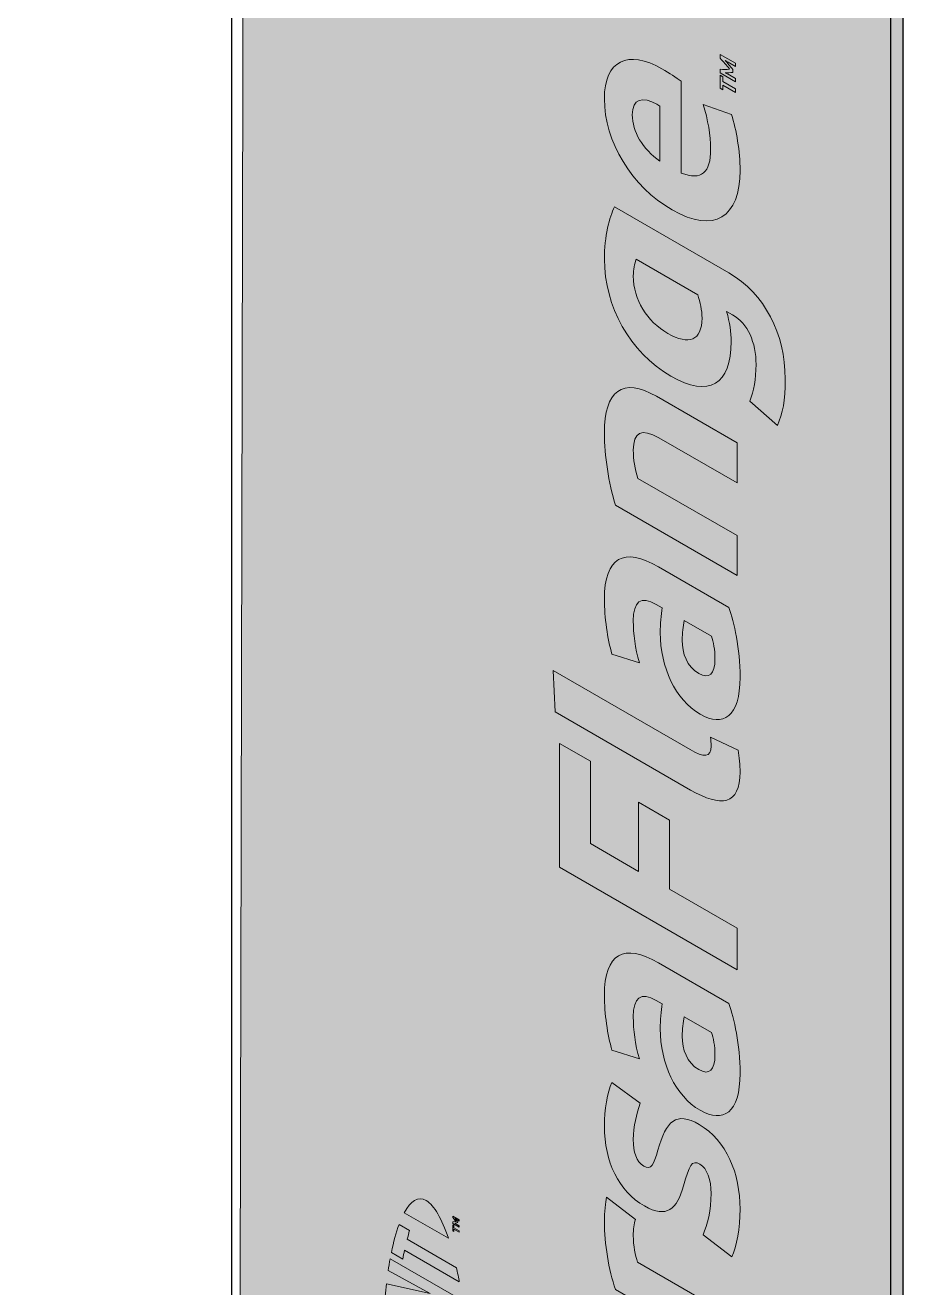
# Model space of a CAD drawing. Header units: inches. Extents: x -20.7 to 76.3, y -55.2 to 19.1.
# Drawn here: x -12.269 to -11.884, y -28.417 to -27.875 of the extents above; entities that cross this region are included whole.
import ezdxf

# ---------------------------------------------------------------- set-up
doc = ezdxf.new("R2010")
doc.units = ezdxf.units.IN
doc.header["$MEASUREMENT"] = 0
for name, color, linetype, lineweight in [('.ATI-HATCH', 7, 'Continuous', 0), ('G-ANNO-TTLB', 7, 'Continuous', 0), ('TYVEK', 7, 'Continuous', 0)]:
    doc.layers.add(name, color=color, linetype=linetype, lineweight=lineweight)

# ---------------------------------------------------------------- blocks, each defined once
blk = doc.blocks.new('Block_242')
at = {"layer": 'TYVEK', "color": 2, "lineweight": 25, "true_color": 0xffff00}
blk.add_lwpolyline([(-11.89991, -27.98841)], dxfattribs=at)
blk = doc.blocks.new('Block_247')
at = {"layer": 'TYVEK', "true_color": 0x18467f, "transparency": 33554687}
h = blk.add_hatch(color=156, dxfattribs=at)
h.dxf.hatch_style = 2
edge = h.paths.add_edge_path()
edge.add_spline(control_points=[(-12.09665, -28.37945), (-12.09317, -28.38146), (-12.08992, -28.38721), (-12.08712, -28.39558), (-12.08712, -28.39558), (-12.1061, -28.38462), (-12.1061, -28.38462), (-12.10333, -28.37947), (-12.10009, -28.37746), (-12.09665, -28.37945)], knot_values=[0, 0, 0, 0, 1, 1, 1, 2, 2, 2, 3, 3, 3, 3], degree=3, periodic=0)
edge.add_line((-12.09665, -28.37945), (-12.09665, -28.37945))
h = blk.add_hatch(color=156, dxfattribs=at)
h.dxf.hatch_style = 2
edge = h.paths.add_edge_path()
edge.add_spline(control_points=[(-12.08523, -28.3892), (-12.08523, -28.3892), (-12.08523, -28.38856), (-12.08523, -28.38856), (-12.08523, -28.38856), (-12.08393, -28.38836), (-12.08393, -28.38836), (-12.08393, -28.38836), (-12.08523, -28.38667), (-12.08523, -28.38667), (-12.08523, -28.38667), (-12.08523, -28.38605), (-12.08523, -28.38605), (-12.08523, -28.38605), (-12.08249, -28.38763), (-12.08249, -28.38763), (-12.08249, -28.38763), (-12.08249, -28.38821), (-12.08249, -28.38821), (-12.08249, -28.38821), (-12.08443, -28.38708), (-12.08443, -28.38708), (-12.08443, -28.38708), (-12.08313, -28.3888), (-12.08313, -28.3888), (-12.08313, -28.3888), (-12.08313, -28.38886), (-12.08313, -28.38886), (-12.08313, -28.38886), (-12.08443, -28.38908), (-12.08443, -28.38908), (-12.08443, -28.38908), (-12.08249, -28.3902), (-12.08249, -28.3902), (-12.08249, -28.3902), (-12.08249, -28.39078), (-12.08249, -28.39078), (-12.08249, -28.39078), (-12.08523, -28.3892), (-12.08523, -28.3892)], knot_values=[0, 0, 0, 0, 1, 1, 1, 2, 2, 2, 3, 3, 3, 4, 4, 4, 5, 5, 5, 6, 6, 6, 7, 7, 7, 8, 8, 8, 9, 9, 9, 10, 10, 10, 11, 11, 11, 12, 12, 12, 13, 13, 13, 13], degree=3, periodic=0)
edge = h.paths.add_edge_path()
edge.add_spline(control_points=[(-12.08475, -28.39172), (-12.08475, -28.39172), (-12.08475, -28.39268), (-12.08475, -28.39268), (-12.08475, -28.39268), (-12.08523, -28.39241), (-12.08523, -28.39241), (-12.08523, -28.39241), (-12.08523, -28.38988), (-12.08523, -28.38988), (-12.08523, -28.38988), (-12.08475, -28.39015), (-12.08475, -28.39015), (-12.08475, -28.39015), (-12.08475, -28.39112), (-12.08475, -28.39112), (-12.08475, -28.39112), (-12.08249, -28.39242), (-12.08249, -28.39242), (-12.08249, -28.39242), (-12.08249, -28.39302), (-12.08249, -28.39302), (-12.08249, -28.39302), (-12.08475, -28.39172), (-12.08475, -28.39172)], knot_values=[0, 0, 0, 0, 1, 1, 1, 2, 2, 2, 3, 3, 3, 4, 4, 4, 5, 5, 5, 6, 6, 6, 7, 7, 7, 8, 8, 8, 8], degree=3, periodic=0)
h = blk.add_hatch(color=156, dxfattribs=at)
h.dxf.hatch_style = 2
edge = h.paths.add_edge_path()
edge.add_spline(control_points=[(-12.1067, -28.40461), (-12.10647, -28.40328), (-12.10621, -28.40198), (-12.10594, -28.40072), (-12.10594, -28.40072), (-12.08244, -28.41429), (-12.08244, -28.41429), (-12.0827, -28.41284), (-12.08325, -28.41012), (-12.08367, -28.40827), (-12.08367, -28.40827), (-12.10483, -28.39605), (-12.10483, -28.39605), (-12.10448, -28.39471), (-12.10413, -28.39345), (-12.1038, -28.39232), (-12.1038, -28.39232), (-12.10833, -28.3897), (-12.10833, -28.3897), (-12.10961, -28.39316), (-12.11065, -28.39706), (-12.11161, -28.40177), (-12.11161, -28.40177), (-12.1067, -28.40461), (-12.1067, -28.40461)], knot_values=[0, 0, 0, 0, 1, 1, 1, 2, 2, 2, 3, 3, 3, 4, 4, 4, 5, 5, 5, 6, 6, 6, 7, 7, 7, 8, 8, 8, 8], degree=3, periodic=0)
h = blk.add_hatch(color=156, dxfattribs=at)
h.dxf.hatch_style = 2
edge = h.paths.add_edge_path()
edge.add_spline(control_points=[(-12.09499, -28.41937), (-12.09499, -28.41937), (-12.11372, -28.41514), (-12.11372, -28.41514), (-12.11392, -28.41681), (-12.11413, -28.41885), (-12.11427, -28.42044), (-12.11427, -28.42044), (-12.07892, -28.44085), (-12.07892, -28.44085), (-12.07902, -28.43962), (-12.07931, -28.43646), (-12.07948, -28.43482), (-12.07948, -28.43482), (-12.10031, -28.42326), (-12.10031, -28.42326), (-12.10031, -28.42326), (-12.0803, -28.42785), (-12.0803, -28.42785), (-12.0805, -28.42625), (-12.08083, -28.4239), (-12.08107, -28.42234), (-12.08107, -28.42234), (-12.11213, -28.40441), (-12.11213, -28.40441), (-12.11238, -28.40575), (-12.11278, -28.40821), (-12.11295, -28.4094), (-12.11295, -28.4094), (-12.09499, -28.41937), (-12.09499, -28.41937)], knot_values=[0, 0, 0, 0, 1, 1, 1, 2, 2, 2, 3, 3, 3, 4, 4, 4, 5, 5, 5, 6, 6, 6, 7, 7, 7, 8, 8, 8, 9, 9, 9, 10, 10, 10, 10], degree=3, periodic=0)
h = blk.add_hatch(color=156, dxfattribs=at)
h.dxf.hatch_style = 2
edge = h.paths.add_edge_path()
edge.add_spline(control_points=[(-12.0851, -28.44754), (-12.08365, -28.44838), (-12.08289, -28.44937), (-12.08284, -28.4515), (-12.08279, -28.45369), (-12.0836, -28.45381), (-12.0851, -28.45294), (-12.0851, -28.45294), (-12.10807, -28.43968), (-12.10807, -28.43968), (-12.10958, -28.43881), (-12.11041, -28.43774), (-12.11036, -28.43561), (-12.11031, -28.43354), (-12.10953, -28.43344), (-12.10807, -28.43428), (-12.10807, -28.43428), (-12.0851, -28.44754), (-12.0851, -28.44754)], knot_values=[0, 0, 0, 0, 1, 1, 1, 2, 2, 2, 3, 3, 3, 4, 4, 4, 5, 5, 5, 6, 6, 6, 6], degree=3, periodic=0)
edge = h.paths.add_edge_path()
edge.add_spline(control_points=[(-12.11551, -28.43264), (-12.11574, -28.43801), (-12.11362, -28.4425), (-12.10877, -28.4453), (-12.10877, -28.4453), (-12.08467, -28.45922), (-12.08467, -28.45922), (-12.07955, -28.46217), (-12.07744, -28.46042), (-12.07766, -28.45449), (-12.07788, -28.44868), (-12.07977, -28.44462), (-12.08521, -28.44148), (-12.08521, -28.44148), (-12.10822, -28.4282), (-12.10822, -28.4282), (-12.1134, -28.4252), (-12.11525, -28.42682), (-12.11551, -28.43264)], knot_values=[0, 0, 0, 0, 1, 1, 1, 2, 2, 2, 3, 3, 3, 4, 4, 4, 5, 5, 5, 6, 6, 6, 6], degree=3, periodic=0)
edge.add_line((-12.11551, -28.43264), (-12.11551, -28.43264))
h = blk.add_hatch(color=156, dxfattribs=at)
h.dxf.hatch_style = 2
edge = h.paths.add_edge_path()
edge.add_spline(control_points=[(-12.09797, -28.4613), (-12.09638, -28.46222), (-12.09558, -28.46332), (-12.09558, -28.46573), (-12.09558, -28.46573), (-12.09557, -28.46781), (-12.09557, -28.46781), (-12.09557, -28.46781), (-12.11011, -28.45942), (-12.11011, -28.45942), (-12.11015, -28.45847), (-12.11016, -28.45797), (-12.11016, -28.45741), (-12.11016, -28.45481), (-12.1093, -28.45476), (-12.10768, -28.45569), (-12.10768, -28.45569), (-12.09797, -28.4613), (-12.09797, -28.4613)], knot_values=[0, 0, 0, 0, 1, 1, 1, 2, 2, 2, 3, 3, 3, 4, 4, 4, 5, 5, 5, 6, 6, 6, 6], degree=3, periodic=0)
edge = h.paths.add_edge_path()
edge.add_spline(control_points=[(-12.1153, -28.4541), (-12.1153, -28.45513), (-12.11519, -28.45896), (-12.11501, -28.46252), (-12.11501, -28.46252), (-12.07817, -28.48379), (-12.07817, -28.48379), (-12.07812, -28.48265), (-12.07798, -28.47964), (-12.07794, -28.47799), (-12.07794, -28.47799), (-12.09045, -28.47077), (-12.09045, -28.47077), (-12.09045, -28.47077), (-12.09046, -28.46845), (-12.09046, -28.46845), (-12.09047, -28.46222), (-12.0929, -28.45823), (-12.09758, -28.45553), (-12.09758, -28.45553), (-12.10844, -28.44926), (-12.10844, -28.44926), (-12.11302, -28.44662), (-12.1153, -28.44821), (-12.1153, -28.4541)], knot_values=[0, 0, 0, 0, 1, 1, 1, 2, 2, 2, 3, 3, 3, 4, 4, 4, 5, 5, 5, 6, 6, 6, 7, 7, 7, 8, 8, 8, 8], degree=3, periodic=0)
edge.add_line((-12.1153, -28.4541), (-12.1153, -28.4541))
h = blk.add_hatch(color=156, dxfattribs=at)
h.dxf.hatch_style = 2
edge = h.paths.add_edge_path()
edge.add_spline(control_points=[(-12.08595, -28.48987), (-12.08449, -28.49071), (-12.08357, -28.49182), (-12.08379, -28.49377), (-12.08401, -28.49569), (-12.08476, -28.49581), (-12.08648, -28.49481), (-12.08648, -28.49481), (-12.11386, -28.47901), (-12.11386, -28.47901), (-12.11373, -28.48044), (-12.11336, -28.48368), (-12.11319, -28.48507), (-12.11319, -28.48507), (-12.08551, -28.50105), (-12.08551, -28.50105), (-12.0811, -28.50361), (-12.07938, -28.50214), (-12.07879, -28.49666), (-12.07826, -28.49164), (-12.08061, -28.48702), (-12.08551, -28.48418), (-12.08551, -28.48418), (-12.11476, -28.4673), (-12.11476, -28.4673), (-12.11471, -28.46845), (-12.11444, -28.47225), (-12.11433, -28.47348), (-12.11433, -28.47348), (-12.08595, -28.48987), (-12.08595, -28.48987)], knot_values=[0, 0, 0, 0, 1, 1, 1, 2, 2, 2, 3, 3, 3, 4, 4, 4, 5, 5, 5, 6, 6, 6, 7, 7, 7, 8, 8, 8, 9, 9, 9, 10, 10, 10, 10], degree=3, periodic=0)
h = blk.add_hatch(color=156, dxfattribs=at)
h.dxf.hatch_style = 2
edge = h.paths.add_edge_path()
edge.add_spline(control_points=[(-12.08889, -28.50868), (-12.08744, -28.50952), (-12.08695, -28.5108), (-12.08695, -28.512), (-12.08695, -28.51293), (-12.08725, -28.5142), (-12.08753, -28.51522), (-12.08753, -28.51522), (-12.10567, -28.50474), (-12.10567, -28.50474), (-12.10594, -28.50341), (-12.10624, -28.5018), (-12.10624, -28.50087), (-12.10624, -28.49967), (-12.10575, -28.49895), (-12.1043, -28.49979), (-12.1043, -28.49979), (-12.08889, -28.50868), (-12.08889, -28.50868)], knot_values=[0, 0, 0, 0, 1, 1, 1, 2, 2, 2, 3, 3, 3, 4, 4, 4, 5, 5, 5, 6, 6, 6, 6], degree=3, periodic=0)
edge = h.paths.add_edge_path()
edge.add_spline(control_points=[(-12.11098, -28.49734), (-12.11098, -28.49922), (-12.1105, -28.50222), (-12.10917, -28.50791), (-12.10917, -28.50791), (-12.08402, -28.52243), (-12.08402, -28.52243), (-12.08288, -28.51876), (-12.08221, -28.51584), (-12.08221, -28.51395), (-12.08221, -28.50961), (-12.08453, -28.50583), (-12.08825, -28.50368), (-12.08825, -28.50368), (-12.10494, -28.49404), (-12.10494, -28.49404), (-12.10866, -28.49189), (-12.11098, -28.493), (-12.11098, -28.49734)], knot_values=[0, 0, 0, 0, 1, 1, 1, 2, 2, 2, 3, 3, 3, 4, 4, 4, 5, 5, 5, 6, 6, 6, 6], degree=3, periodic=0)
edge.add_line((-12.11098, -28.49734), (-12.11098, -28.49734))
h = blk.add_hatch(color=156, dxfattribs=at)
h.dxf.hatch_style = 2
edge = h.paths.add_edge_path()
edge.add_spline(control_points=[(-12.09665, -28.53509), (-12.09317, -28.5371), (-12.08992, -28.53511), (-12.08712, -28.52998), (-12.08712, -28.52998), (-12.1061, -28.51902), (-12.1061, -28.51902), (-12.10333, -28.52737), (-12.10009, -28.5331), (-12.09665, -28.53509)], knot_values=[0, 0, 0, 0, 1, 1, 1, 2, 2, 2, 3, 3, 3, 3], degree=3, periodic=0)
edge.add_line((-12.09665, -28.53509), (-12.09665, -28.53509))
at = {"layer": 'TYVEK'}
for points, knots in [([(-12.09665, -28.37945), (-12.09317, -28.38146), (-12.08992, -28.38721), (-12.08712, -28.39558), (-12.08712, -28.39558), (-12.1061, -28.38462), (-12.1061, -28.38462), (-12.10333, -28.37947), (-12.10009, -28.37746), (-12.09665, -28.37945)], [0, 0, 0, 0, 1, 1, 1, 2, 2, 2, 3, 3, 3, 3]), ([(-12.08523, -28.3892), (-12.08523, -28.3892), (-12.08523, -28.38856), (-12.08523, -28.38856), (-12.08523, -28.38856), (-12.08393, -28.38836), (-12.08393, -28.38836), (-12.08393, -28.38836), (-12.08523, -28.38667), (-12.08523, -28.38667), (-12.08523, -28.38667), (-12.08523, -28.38605), (-12.08523, -28.38605), (-12.08523, -28.38605), (-12.08249, -28.38763), (-12.08249, -28.38763), (-12.08249, -28.38763), (-12.08249, -28.38821), (-12.08249, -28.38821), (-12.08249, -28.38821), (-12.08443, -28.38708), (-12.08443, -28.38708), (-12.08443, -28.38708), (-12.08313, -28.3888), (-12.08313, -28.3888), (-12.08313, -28.3888), (-12.08313, -28.38886), (-12.08313, -28.38886), (-12.08313, -28.38886), (-12.08443, -28.38908), (-12.08443, -28.38908), (-12.08443, -28.38908), (-12.08249, -28.3902), (-12.08249, -28.3902), (-12.08249, -28.3902), (-12.08249, -28.39078), (-12.08249, -28.39078), (-12.08249, -28.39078), (-12.08523, -28.3892), (-12.08523, -28.3892)], [0, 0, 0, 0, 1, 1, 1, 2, 2, 2, 3, 3, 3, 4, 4, 4, 5, 5, 5, 6, 6, 6, 7, 7, 7, 8, 8, 8, 9, 9, 9, 10, 10, 10, 11, 11, 11, 12, 12, 12, 13, 13, 13, 13]), ([(-12.1067, -28.40461), (-12.10647, -28.40328), (-12.10621, -28.40198), (-12.10594, -28.40072), (-12.10594, -28.40072), (-12.08244, -28.41429), (-12.08244, -28.41429), (-12.0827, -28.41284), (-12.08325, -28.41012), (-12.08367, -28.40827), (-12.08367, -28.40827), (-12.10483, -28.39605), (-12.10483, -28.39605), (-12.10448, -28.39471), (-12.10413, -28.39345), (-12.1038, -28.39232), (-12.1038, -28.39232), (-12.10833, -28.3897), (-12.10833, -28.3897), (-12.10961, -28.39316), (-12.11065, -28.39706), (-12.11161, -28.40177), (-12.11161, -28.40177), (-12.1067, -28.40461), (-12.1067, -28.40461)], [0, 0, 0, 0, 1, 1, 1, 2, 2, 2, 3, 3, 3, 4, 4, 4, 5, 5, 5, 6, 6, 6, 7, 7, 7, 8, 8, 8, 8]), ([(-12.08475, -28.39172), (-12.08475, -28.39172), (-12.08475, -28.39268), (-12.08475, -28.39268), (-12.08475, -28.39268), (-12.08523, -28.39241), (-12.08523, -28.39241), (-12.08523, -28.39241), (-12.08523, -28.38988), (-12.08523, -28.38988), (-12.08523, -28.38988), (-12.08475, -28.39015), (-12.08475, -28.39015), (-12.08475, -28.39015), (-12.08475, -28.39112), (-12.08475, -28.39112), (-12.08475, -28.39112), (-12.08249, -28.39242), (-12.08249, -28.39242), (-12.08249, -28.39242), (-12.08249, -28.39302), (-12.08249, -28.39302), (-12.08249, -28.39302), (-12.08475, -28.39172), (-12.08475, -28.39172)], [0, 0, 0, 0, 1, 1, 1, 2, 2, 2, 3, 3, 3, 4, 4, 4, 5, 5, 5, 6, 6, 6, 7, 7, 7, 8, 8, 8, 8]), ([(-12.09499, -28.41937), (-12.09499, -28.41937), (-12.11372, -28.41514), (-12.11372, -28.41514), (-12.11392, -28.41681), (-12.11413, -28.41885), (-12.11427, -28.42044), (-12.11427, -28.42044), (-12.07892, -28.44085), (-12.07892, -28.44085), (-12.07902, -28.43962), (-12.07931, -28.43646), (-12.07948, -28.43482), (-12.07948, -28.43482), (-12.10031, -28.42326), (-12.10031, -28.42326), (-12.10031, -28.42326), (-12.0803, -28.42785), (-12.0803, -28.42785), (-12.0805, -28.42625), (-12.08083, -28.4239), (-12.08107, -28.42234), (-12.08107, -28.42234), (-12.11213, -28.40441), (-12.11213, -28.40441), (-12.11238, -28.40575), (-12.11278, -28.40821), (-12.11295, -28.4094), (-12.11295, -28.4094), (-12.09499, -28.41937), (-12.09499, -28.41937)], [0, 0, 0, 0, 1, 1, 1, 2, 2, 2, 3, 3, 3, 4, 4, 4, 5, 5, 5, 6, 6, 6, 7, 7, 7, 8, 8, 8, 9, 9, 9, 10, 10, 10, 10]), ([(-12.11551, -28.43264), (-12.11574, -28.43801), (-12.11362, -28.4425), (-12.10877, -28.4453), (-12.10877, -28.4453), (-12.08467, -28.45922), (-12.08467, -28.45922), (-12.07955, -28.46217), (-12.07744, -28.46042), (-12.07766, -28.45449), (-12.07788, -28.44868), (-12.07977, -28.44462), (-12.08521, -28.44148), (-12.08521, -28.44148), (-12.10822, -28.4282), (-12.10822, -28.4282), (-12.1134, -28.4252), (-12.11525, -28.42682), (-12.11551, -28.43264)], [0, 0, 0, 0, 1, 1, 1, 2, 2, 2, 3, 3, 3, 4, 4, 4, 5, 5, 5, 6, 6, 6, 6]), ([(-12.0851, -28.44754), (-12.08365, -28.44838), (-12.08289, -28.44937), (-12.08284, -28.4515), (-12.08279, -28.45369), (-12.0836, -28.45381), (-12.0851, -28.45294), (-12.0851, -28.45294), (-12.10807, -28.43968), (-12.10807, -28.43968), (-12.10958, -28.43881), (-12.11041, -28.43774), (-12.11036, -28.43561), (-12.11031, -28.43354), (-12.10953, -28.43344), (-12.10807, -28.43428), (-12.10807, -28.43428), (-12.0851, -28.44754), (-12.0851, -28.44754)], [0, 0, 0, 0, 1, 1, 1, 2, 2, 2, 3, 3, 3, 4, 4, 4, 5, 5, 5, 6, 6, 6, 6]), ([(-12.1153, -28.4541), (-12.1153, -28.45513), (-12.11519, -28.45896), (-12.11501, -28.46252), (-12.11501, -28.46252), (-12.07817, -28.48379), (-12.07817, -28.48379), (-12.07812, -28.48265), (-12.07798, -28.47964), (-12.07794, -28.47799), (-12.07794, -28.47799), (-12.09045, -28.47077), (-12.09045, -28.47077), (-12.09045, -28.47077), (-12.09046, -28.46845), (-12.09046, -28.46845), (-12.09047, -28.46222), (-12.0929, -28.45823), (-12.09758, -28.45553), (-12.09758, -28.45553), (-12.10844, -28.44926), (-12.10844, -28.44926), (-12.11302, -28.44662), (-12.1153, -28.44821), (-12.1153, -28.4541)], [0, 0, 0, 0, 1, 1, 1, 2, 2, 2, 3, 3, 3, 4, 4, 4, 5, 5, 5, 6, 6, 6, 7, 7, 7, 8, 8, 8, 8]), ([(-12.09797, -28.4613), (-12.09638, -28.46222), (-12.09558, -28.46332), (-12.09558, -28.46573), (-12.09558, -28.46573), (-12.09557, -28.46781), (-12.09557, -28.46781), (-12.09557, -28.46781), (-12.11011, -28.45942), (-12.11011, -28.45942), (-12.11015, -28.45847), (-12.11016, -28.45797), (-12.11016, -28.45741), (-12.11016, -28.45481), (-12.1093, -28.45476), (-12.10768, -28.45569), (-12.10768, -28.45569), (-12.09797, -28.4613), (-12.09797, -28.4613)], [0, 0, 0, 0, 1, 1, 1, 2, 2, 2, 3, 3, 3, 4, 4, 4, 5, 5, 5, 6, 6, 6, 6]), ([(-12.08595, -28.48987), (-12.08449, -28.49071), (-12.08357, -28.49182), (-12.08379, -28.49377), (-12.08401, -28.49569), (-12.08476, -28.49581), (-12.08648, -28.49481), (-12.08648, -28.49481), (-12.11386, -28.47901), (-12.11386, -28.47901), (-12.11373, -28.48044), (-12.11336, -28.48368), (-12.11319, -28.48507), (-12.11319, -28.48507), (-12.08551, -28.50105), (-12.08551, -28.50105), (-12.0811, -28.50361), (-12.07938, -28.50214), (-12.07879, -28.49666), (-12.07826, -28.49164), (-12.08061, -28.48702), (-12.08551, -28.48418), (-12.08551, -28.48418), (-12.11476, -28.4673), (-12.11476, -28.4673), (-12.11471, -28.46845), (-12.11444, -28.47225), (-12.11433, -28.47348), (-12.11433, -28.47348), (-12.08595, -28.48987), (-12.08595, -28.48987)], [0, 0, 0, 0, 1, 1, 1, 2, 2, 2, 3, 3, 3, 4, 4, 4, 5, 5, 5, 6, 6, 6, 7, 7, 7, 8, 8, 8, 9, 9, 9, 10, 10, 10, 10]), ([(-12.11098, -28.49734), (-12.11098, -28.49922), (-12.1105, -28.50222), (-12.10917, -28.50791), (-12.10917, -28.50791), (-12.08402, -28.52243), (-12.08402, -28.52243), (-12.08288, -28.51876), (-12.08221, -28.51584), (-12.08221, -28.51395), (-12.08221, -28.50961), (-12.08453, -28.50583), (-12.08825, -28.50368), (-12.08825, -28.50368), (-12.10494, -28.49404), (-12.10494, -28.49404), (-12.10866, -28.49189), (-12.11098, -28.493), (-12.11098, -28.49734)], [0, 0, 0, 0, 1, 1, 1, 2, 2, 2, 3, 3, 3, 4, 4, 4, 5, 5, 5, 6, 6, 6, 6]), ([(-12.08889, -28.50868), (-12.08744, -28.50952), (-12.08695, -28.5108), (-12.08695, -28.512), (-12.08695, -28.51293), (-12.08725, -28.5142), (-12.08753, -28.51522), (-12.08753, -28.51522), (-12.10567, -28.50474), (-12.10567, -28.50474), (-12.10594, -28.50341), (-12.10624, -28.5018), (-12.10624, -28.50087), (-12.10624, -28.49967), (-12.10575, -28.49895), (-12.1043, -28.49979), (-12.1043, -28.49979), (-12.08889, -28.50868), (-12.08889, -28.50868)], [0, 0, 0, 0, 1, 1, 1, 2, 2, 2, 3, 3, 3, 4, 4, 4, 5, 5, 5, 6, 6, 6, 6]), ([(-12.09665, -28.53509), (-12.09317, -28.5371), (-12.08992, -28.53511), (-12.08712, -28.52998), (-12.08712, -28.52998), (-12.1061, -28.51902), (-12.1061, -28.51902), (-12.10333, -28.52737), (-12.10009, -28.5331), (-12.09665, -28.53509)], [0, 0, 0, 0, 1, 1, 1, 2, 2, 2, 3, 3, 3, 3])]:
    blk.add_open_spline(points, degree=3, knots=knots, dxfattribs=at)
blk = doc.blocks.new('Block_249')
at = {"layer": 'TYVEK', "true_color": 0x18467f, "transparency": 33554687}
h = blk.add_hatch(color=156, dxfattribs=at)
h.dxf.hatch_style = 2
edge = h.paths.add_edge_path()
edge.add_spline(control_points=[(-11.97048, -27.88748), (-11.97048, -27.88748), (-11.96391, -27.89127), (-11.96391, -27.89127), (-11.96391, -27.89127), (-11.96391, -27.89267), (-11.96391, -27.89267), (-11.96391, -27.89267), (-11.96705, -27.89087), (-11.96705, -27.89087), (-11.96746, -27.89063), (-11.96786, -27.89037), (-11.96825, -27.8901), (-11.96722, -27.89123), (-11.96617, -27.8925), (-11.96505, -27.89397), (-11.96505, -27.89397), (-11.96505, -27.89518), (-11.96505, -27.89518), (-11.96618, -27.89535), (-11.96724, -27.89541), (-11.96826, -27.89537), (-11.9679, -27.89553), (-11.96748, -27.89574), (-11.96705, -27.89599), (-11.96705, -27.89599), (-11.96391, -27.8978), (-11.96391, -27.8978), (-11.96391, -27.8978), (-11.96391, -27.89922), (-11.96391, -27.89922), (-11.96391, -27.89922), (-11.97048, -27.89543), (-11.97048, -27.89543), (-11.97048, -27.89543), (-11.97048, -27.89385), (-11.97048, -27.89385), (-11.96901, -27.89401), (-11.96779, -27.894), (-11.96639, -27.8938), (-11.96779, -27.89199), (-11.96901, -27.89059), (-11.97048, -27.88906), (-11.97048, -27.88906), (-11.97048, -27.88748), (-11.97048, -27.88748)], knot_values=[0, 0, 0, 0, 1, 1, 1, 2, 2, 2, 3, 3, 3, 4, 4, 4, 5, 5, 5, 6, 6, 6, 7, 7, 7, 8, 8, 8, 9, 9, 9, 10, 10, 10, 11, 11, 11, 12, 12, 12, 13, 13, 13, 14, 14, 14, 15, 15, 15, 15], degree=3, periodic=0)
h = blk.add_hatch(color=156, dxfattribs=at)
h.dxf.hatch_style = 2
h.paths.add_polyline_path([(-11.96933, -27.90064), (-11.96933, -27.90264), (-11.97048, -27.90198), (-11.97048, -27.89645), (-11.96933, -27.89711), (-11.96933, -27.89911), (-11.96391, -27.90223), (-11.96391, -27.90377)])
at = {"layer": 'TYVEK'}
blk.add_lwpolyline([(-11.96933, -27.90064), (-11.96933, -27.90264), (-11.97048, -27.90198), (-11.97048, -27.89645), (-11.96933, -27.89711), (-11.96933, -27.89911), (-11.96391, -27.90223), (-11.96391, -27.90377)], close=True, dxfattribs=at)
blk.add_open_spline([(-11.97048, -27.88748), (-11.97048, -27.88748), (-11.96391, -27.89127), (-11.96391, -27.89127), (-11.96391, -27.89127), (-11.96391, -27.89267), (-11.96391, -27.89267), (-11.96391, -27.89267), (-11.96705, -27.89087), (-11.96705, -27.89087), (-11.96746, -27.89063), (-11.96786, -27.89037), (-11.96825, -27.8901), (-11.96722, -27.89123), (-11.96617, -27.8925), (-11.96505, -27.89397), (-11.96505, -27.89397), (-11.96505, -27.89518), (-11.96505, -27.89518), (-11.96618, -27.89535), (-11.96724, -27.89541), (-11.96826, -27.89537), (-11.9679, -27.89553), (-11.96748, -27.89574), (-11.96705, -27.89599), (-11.96705, -27.89599), (-11.96391, -27.8978), (-11.96391, -27.8978), (-11.96391, -27.8978), (-11.96391, -27.89922), (-11.96391, -27.89922), (-11.96391, -27.89922), (-11.97048, -27.89543), (-11.97048, -27.89543), (-11.97048, -27.89543), (-11.97048, -27.89385), (-11.97048, -27.89385), (-11.96901, -27.89401), (-11.96779, -27.894), (-11.96639, -27.8938), (-11.96779, -27.89199), (-11.96901, -27.89059), (-11.97048, -27.88906), (-11.97048, -27.88906), (-11.97048, -27.88748), (-11.97048, -27.88748)], degree=3, knots=[0, 0, 0, 0, 1, 1, 1, 2, 2, 2, 3, 3, 3, 4, 4, 4, 5, 5, 5, 6, 6, 6, 7, 7, 7, 8, 8, 8, 9, 9, 9, 10, 10, 10, 11, 11, 11, 12, 12, 12, 13, 13, 13, 14, 14, 14, 15, 15, 15, 15], dxfattribs=at)
blk = doc.blocks.new('Block_250')
at = {"layer": 'TYVEK', "true_color": 0x18467f, "transparency": 33554687}
h = blk.add_hatch(color=156, dxfattribs=at)
h.dxf.hatch_style = 2
edge = h.paths.add_edge_path()
edge.add_spline(control_points=[(-11.9963, -27.93335), (-11.9963, -27.93335), (-11.9963, -27.90964), (-11.9963, -27.90964), (-11.9963, -27.90964), (-11.99761, -27.90889), (-11.99761, -27.90889), (-12.0037, -27.90537), (-12.00817, -27.90653), (-12.00817, -27.9134), (-12.00817, -27.92064), (-12.0037, -27.92796), (-11.9963, -27.93335)], knot_values=[0, 0, 0, 0, 1, 1, 1, 2, 2, 2, 3, 3, 3, 4, 4, 4, 4], degree=3, periodic=0)
edge = h.paths.add_edge_path()
edge.add_spline(control_points=[(-11.9656, -27.91326), (-11.96342, -27.92001), (-11.96189, -27.92901), (-11.96189, -27.93724), (-11.96189, -27.95734), (-11.973, -27.96466), (-11.99107, -27.95422), (-12.00839, -27.94423), (-12.02015, -27.92483), (-12.02015, -27.90648), (-12.02015, -27.89013), (-12.01002, -27.88524), (-11.99543, -27.89367), (-11.99216, -27.89555), (-11.98933, -27.89744), (-11.98715, -27.89894), (-11.98715, -27.89894), (-11.98715, -27.93839), (-11.98715, -27.93839), (-11.97844, -27.94179), (-11.97452, -27.93819), (-11.97452, -27.9282), (-11.97452, -27.92209), (-11.97572, -27.91553), (-11.97768, -27.90903), (-11.97768, -27.90903), (-11.9656, -27.91326), (-11.9656, -27.91326)], knot_values=[0, 0, 0, 0, 1, 1, 1, 2, 2, 2, 3, 3, 3, 4, 4, 4, 5, 5, 5, 6, 6, 6, 7, 7, 7, 8, 8, 8, 9, 9, 9, 9], degree=3, periodic=0)
h = blk.add_hatch(color=156, dxfattribs=at)
h.dxf.hatch_style = 2
edge = h.paths.add_edge_path()
edge.add_spline(control_points=[(-11.97823, -28.00071), (-11.97823, -27.99722), (-11.97899, -27.9939), (-11.98008, -27.99065), (-11.98008, -27.99065), (-12.00654, -27.97538), (-12.00654, -27.97538), (-12.00719, -27.97738), (-12.00773, -27.97981), (-12.00773, -27.98255), (-12.00773, -27.99279), (-12.00185, -28.00205), (-11.99292, -28.0072), (-11.98389, -28.01242), (-11.97823, -28.01032), (-11.97823, -28.00071)], knot_values=[0, 0, 0, 0, 1, 1, 1, 2, 2, 2, 3, 3, 3, 4, 4, 4, 5, 5, 5, 5], degree=3, periodic=0)
edge = h.paths.add_edge_path()
edge.add_spline(control_points=[(-11.94251, -28.02682), (-11.94251, -28.03631), (-11.94349, -28.04136), (-11.94589, -28.04672), (-11.94589, -28.04672), (-11.95776, -28.03624), (-11.95776, -28.03624), (-11.9559, -28.03207), (-11.95503, -28.02683), (-11.95503, -28.02059), (-11.95503, -28.01098), (-11.95852, -28.0031), (-11.96516, -27.99927), (-11.96516, -27.99927), (-11.96766, -27.99782), (-11.96766, -27.99782), (-11.96636, -28.00245), (-11.9657, -28.00682), (-11.9657, -28.01069), (-11.9657, -28.02916), (-11.97518, -28.03505), (-11.99162, -28.02556), (-12.00915, -28.01544), (-12.02015, -27.99548), (-12.02015, -27.97538), (-12.02015, -27.96552), (-12.01797, -27.9573), (-12.01579, -27.95294), (-12.01579, -27.95294), (-11.96668, -27.98129), (-11.96668, -27.98129), (-11.95133, -27.99015), (-11.94251, -28.00735), (-11.94251, -28.02682)], knot_values=[0, 0, 0, 0, 1, 1, 1, 2, 2, 2, 3, 3, 3, 4, 4, 4, 5, 5, 5, 6, 6, 6, 7, 7, 7, 8, 8, 8, 9, 9, 9, 10, 10, 10, 11, 11, 11, 11], degree=3, periodic=0)
h = blk.add_hatch(color=156, dxfattribs=at)
h.dxf.hatch_style = 2
edge = h.paths.add_edge_path()
edge.add_spline(control_points=[(-11.9632, -28.11111), (-11.9632, -28.11111), (-12.01536, -28.081), (-12.01536, -28.081), (-12.0183, -28.07144), (-12.02015, -28.05964), (-12.02015, -28.05003), (-12.02015, -28.03181), (-12.01231, -28.02585), (-11.99782, -28.03421), (-11.99782, -28.03421), (-11.9632, -28.0542), (-11.9632, -28.0542), (-11.9632, -28.0542), (-11.9632, -28.07142), (-11.9632, -28.07142), (-11.9632, -28.07142), (-11.99674, -28.05206), (-11.99674, -28.05206), (-12.00425, -28.04772), (-12.00773, -28.04971), (-12.00773, -28.05732), (-12.00773, -28.06131), (-12.00708, -28.06544), (-12.00577, -28.06944), (-12.00577, -28.06944), (-11.9632, -28.09402), (-11.9632, -28.09402), (-11.9632, -28.09402), (-11.9632, -28.11111), (-11.9632, -28.11111)], knot_values=[0, 0, 0, 0, 1, 1, 1, 2, 2, 2, 3, 3, 3, 4, 4, 4, 5, 5, 5, 6, 6, 6, 7, 7, 7, 8, 8, 8, 9, 9, 9, 10, 10, 10, 10], degree=3, periodic=0)
h = blk.add_hatch(color=156, dxfattribs=at)
h.dxf.hatch_style = 2
edge = h.paths.add_edge_path()
edge.add_spline(control_points=[(-11.9742, -28.13722), (-11.9742, -28.13722), (-11.98585, -28.1305), (-11.98585, -28.1305), (-11.98639, -28.13305), (-11.98672, -28.13586), (-11.98672, -28.13885), (-11.98672, -28.1446), (-11.98476, -28.15022), (-11.97964, -28.15318), (-11.97507, -28.15582), (-11.97267, -28.15345), (-11.97267, -28.14684), (-11.97267, -28.14309), (-11.97333, -28.1396), (-11.9742, -28.13722)], knot_values=[0, 0, 0, 0, 1, 1, 1, 2, 2, 2, 3, 3, 3, 4, 4, 4, 5, 5, 5, 5], degree=3, periodic=0)
edge = h.paths.add_edge_path()
edge.add_spline(control_points=[(-11.96189, -28.15481), (-11.96189, -28.17191), (-11.96919, -28.17631), (-11.97899, -28.17065), (-11.98977, -28.16443), (-11.99608, -28.15067), (-11.99619, -28.13563), (-11.99619, -28.13214), (-11.99576, -28.1279), (-11.99532, -28.12503), (-11.99532, -28.12503), (-11.99793, -28.12352), (-11.99793, -28.12352), (-12.00457, -28.11968), (-12.00773, -28.12223), (-12.00773, -28.13059), (-12.00773, -28.13608), (-12.00697, -28.14239), (-12.00512, -28.14858), (-12.00512, -28.14858), (-12.01688, -28.14491), (-12.01688, -28.14491), (-12.01884, -28.13841), (-12.02015, -28.12904), (-12.02015, -28.12143), (-12.02015, -28.10308), (-12.01165, -28.09887), (-11.99695, -28.10736), (-11.99695, -28.10736), (-11.96668, -28.12483), (-11.96668, -28.12483), (-11.9644, -28.13127), (-11.96189, -28.14233), (-11.96189, -28.15481)], knot_values=[0, 0, 0, 0, 1, 1, 1, 2, 2, 2, 3, 3, 3, 4, 4, 4, 5, 5, 5, 6, 6, 6, 7, 7, 7, 8, 8, 8, 9, 9, 9, 10, 10, 10, 11, 11, 11, 11], degree=3, periodic=0)
h = blk.add_hatch(color=156, dxfattribs=at)
h.dxf.hatch_style = 2
edge = h.paths.add_edge_path()
edge.add_spline(control_points=[(-11.98334, -28.18586), (-11.97746, -28.18926), (-11.97431, -28.18933), (-11.97431, -28.18434), (-11.97431, -28.18309), (-11.97441, -28.18178), (-11.97463, -28.18053), (-11.97463, -28.18053), (-11.96276, -28.18614), (-11.96276, -28.18614), (-11.96233, -28.18876), (-11.96189, -28.19288), (-11.96189, -28.19538), (-11.96189, -28.20973), (-11.97006, -28.21076), (-11.98312, -28.20321), (-11.98312, -28.20321), (-12.04127, -28.16964), (-12.04127, -28.16964), (-12.04127, -28.16964), (-12.04214, -28.15192), (-12.04214, -28.15192), (-12.04214, -28.15192), (-11.98334, -28.18586), (-11.98334, -28.18586)], knot_values=[0, 0, 0, 0, 1, 1, 1, 2, 2, 2, 3, 3, 3, 4, 4, 4, 5, 5, 5, 6, 6, 6, 7, 7, 7, 8, 8, 8, 8], degree=3, periodic=0)
h = blk.add_hatch(color=156, dxfattribs=at)
h.dxf.hatch_style = 2
edge = h.paths.add_edge_path()
edge.add_spline(control_points=[(-11.9632, -28.28037), (-11.9632, -28.28037), (-12.03942, -28.23637), (-12.03942, -28.23637), (-12.03942, -28.23637), (-12.03942, -28.1832), (-12.03942, -28.1832), (-12.03942, -28.1832), (-12.02613, -28.19087), (-12.02613, -28.19087), (-12.02613, -28.19087), (-12.02613, -28.22619), (-12.02613, -28.22619), (-12.02613, -28.22619), (-12.00545, -28.23814), (-12.00545, -28.23814), (-12.00545, -28.23814), (-12.00545, -28.20843), (-12.00545, -28.20843), (-12.00545, -28.20843), (-11.99216, -28.2161), (-11.99216, -28.2161), (-11.99216, -28.2161), (-11.99216, -28.2458), (-11.99216, -28.2458), (-11.99216, -28.2458), (-11.9632, -28.26253), (-11.9632, -28.26253), (-11.9632, -28.26253), (-11.9632, -28.28037), (-11.9632, -28.28037)], knot_values=[0, 0, 0, 0, 1, 1, 1, 2, 2, 2, 3, 3, 3, 4, 4, 4, 5, 5, 5, 6, 6, 6, 7, 7, 7, 8, 8, 8, 9, 9, 9, 10, 10, 10, 10], degree=3, periodic=0)
h = blk.add_hatch(color=156, dxfattribs=at)
h.dxf.hatch_style = 2
edge = h.paths.add_edge_path()
edge.add_spline(control_points=[(-11.9742, -28.30723), (-11.9742, -28.30723), (-11.98585, -28.30051), (-11.98585, -28.30051), (-11.98639, -28.30306), (-11.98672, -28.30587), (-11.98672, -28.30886), (-11.98672, -28.31461), (-11.98476, -28.32023), (-11.97964, -28.32319), (-11.97507, -28.32583), (-11.97267, -28.32346), (-11.97267, -28.31685), (-11.97267, -28.3131), (-11.97333, -28.30961), (-11.9742, -28.30723)], knot_values=[0, 0, 0, 0, 1, 1, 1, 2, 2, 2, 3, 3, 3, 4, 4, 4, 5, 5, 5, 5], degree=3, periodic=0)
edge = h.paths.add_edge_path()
edge.add_spline(control_points=[(-11.96189, -28.32482), (-11.96189, -28.34192), (-11.96919, -28.34632), (-11.97899, -28.34066), (-11.98977, -28.33444), (-11.99608, -28.32068), (-11.99619, -28.30564), (-11.99619, -28.30215), (-11.99576, -28.29791), (-11.99532, -28.29504), (-11.99532, -28.29504), (-11.99793, -28.29353), (-11.99793, -28.29353), (-12.00457, -28.28969), (-12.00773, -28.29224), (-12.00773, -28.3006), (-12.00773, -28.30609), (-12.00697, -28.3124), (-12.00512, -28.31859), (-12.00512, -28.31859), (-12.01688, -28.31492), (-12.01688, -28.31492), (-12.01884, -28.30842), (-12.02015, -28.29905), (-12.02015, -28.29144), (-12.02015, -28.27309), (-12.01165, -28.26888), (-11.99695, -28.27737), (-11.99695, -28.27737), (-11.96668, -28.29484), (-11.96668, -28.29484), (-11.9644, -28.30128), (-11.96189, -28.31234), (-11.96189, -28.32482)], knot_values=[0, 0, 0, 0, 1, 1, 1, 2, 2, 2, 3, 3, 3, 4, 4, 4, 5, 5, 5, 6, 6, 6, 7, 7, 7, 8, 8, 8, 9, 9, 9, 10, 10, 10, 11, 11, 11, 11], degree=3, periodic=0)
h = blk.add_hatch(color=156, dxfattribs=at)
h.dxf.hatch_style = 2
edge = h.paths.add_edge_path()
edge.add_spline(control_points=[(-12.00479, -28.33762), (-12.00632, -28.34249), (-12.00773, -28.34729), (-12.00773, -28.35328), (-12.00773, -28.35852), (-12.00643, -28.36277), (-12.00327, -28.36459), (-12, -28.36648), (-11.99902, -28.36417), (-11.99717, -28.35775), (-11.99369, -28.34528), (-11.98944, -28.341), (-11.97942, -28.34678), (-11.96766, -28.35357), (-11.96189, -28.36788), (-11.96189, -28.38311), (-11.96189, -28.3911), (-11.96331, -28.39914), (-11.96549, -28.40363), (-11.96549, -28.40363), (-11.97779, -28.39415), (-11.97779, -28.39415), (-11.97594, -28.38973), (-11.97431, -28.38368), (-11.97431, -28.37632), (-11.97431, -28.37058), (-11.97605, -28.36558), (-11.9791, -28.36382), (-11.98269, -28.36174), (-11.98367, -28.3643), (-11.98617, -28.37309), (-11.98879, -28.38306), (-11.99347, -28.38722), (-12.00294, -28.38175), (-12.01405, -28.37534), (-12.02015, -28.36271), (-12.02015, -28.34748), (-12.02015, -28.34037), (-12.01884, -28.33301), (-12.01699, -28.32871), (-12.01699, -28.32871), (-12.00479, -28.33762), (-12.00479, -28.33762)], knot_values=[0, 0, 0, 0, 1, 1, 1, 2, 2, 2, 3, 3, 3, 4, 4, 4, 5, 5, 5, 6, 6, 6, 7, 7, 7, 8, 8, 8, 9, 9, 9, 10, 10, 10, 11, 11, 11, 12, 12, 12, 13, 13, 13, 14, 14, 14, 14], degree=3, periodic=0)
h = blk.add_hatch(color=156, dxfattribs=at)
h.dxf.hatch_style = 2
edge = h.paths.add_edge_path()
edge.add_spline(control_points=[(-12.02015, -28.38868), (-12.02015, -28.38418), (-12.01971, -28.38019), (-12.01917, -28.37801), (-12.01917, -28.37801), (-12.00686, -28.38761), (-12.00686, -28.38761), (-12.00752, -28.38935), (-12.00773, -28.39185), (-12.00773, -28.39447), (-12.00773, -28.39909), (-12.00697, -28.40265), (-12.00588, -28.4059), (-12.00588, -28.4059), (-11.9632, -28.43054), (-11.9632, -28.43054), (-11.9632, -28.43054), (-11.9632, -28.44776), (-11.9632, -28.44776), (-11.9632, -28.44776), (-12.01536, -28.41765), (-12.01536, -28.41765), (-12.0183, -28.40921), (-12.02015, -28.39766), (-12.02015, -28.38868)], knot_values=[0, 0, 0, 0, 1, 1, 1, 2, 2, 2, 3, 3, 3, 4, 4, 4, 5, 5, 5, 6, 6, 6, 7, 7, 7, 8, 8, 8, 8], degree=3, periodic=0)
at = {"layer": 'TYVEK'}
for points, knots in [([(-11.9656, -27.91326), (-11.96342, -27.92001), (-11.96189, -27.92901), (-11.96189, -27.93724), (-11.96189, -27.95734), (-11.973, -27.96466), (-11.99107, -27.95422), (-12.00839, -27.94423), (-12.02015, -27.92483), (-12.02015, -27.90648), (-12.02015, -27.89013), (-12.01002, -27.88524), (-11.99543, -27.89367), (-11.99216, -27.89555), (-11.98933, -27.89744), (-11.98715, -27.89894), (-11.98715, -27.89894), (-11.98715, -27.93839), (-11.98715, -27.93839), (-11.97844, -27.94179), (-11.97452, -27.93819), (-11.97452, -27.9282), (-11.97452, -27.92209), (-11.97572, -27.91553), (-11.97768, -27.90903), (-11.97768, -27.90903), (-11.9656, -27.91326), (-11.9656, -27.91326)], [0, 0, 0, 0, 1, 1, 1, 2, 2, 2, 3, 3, 3, 4, 4, 4, 5, 5, 5, 6, 6, 6, 7, 7, 7, 8, 8, 8, 9, 9, 9, 9]), ([(-11.9963, -27.93335), (-11.9963, -27.93335), (-11.9963, -27.90964), (-11.9963, -27.90964), (-11.9963, -27.90964), (-11.99761, -27.90889), (-11.99761, -27.90889), (-12.0037, -27.90537), (-12.00817, -27.90653), (-12.00817, -27.9134), (-12.00817, -27.92064), (-12.0037, -27.92796), (-11.9963, -27.93335)], [0, 0, 0, 0, 1, 1, 1, 2, 2, 2, 3, 3, 3, 4, 4, 4, 4]), ([(-11.94251, -28.02682), (-11.94251, -28.03631), (-11.94349, -28.04136), (-11.94589, -28.04672), (-11.94589, -28.04672), (-11.95776, -28.03624), (-11.95776, -28.03624), (-11.9559, -28.03207), (-11.95503, -28.02683), (-11.95503, -28.02059), (-11.95503, -28.01098), (-11.95852, -28.0031), (-11.96516, -27.99927), (-11.96516, -27.99927), (-11.96766, -27.99782), (-11.96766, -27.99782), (-11.96636, -28.00245), (-11.9657, -28.00682), (-11.9657, -28.01069), (-11.9657, -28.02916), (-11.97518, -28.03505), (-11.99162, -28.02556), (-12.00915, -28.01544), (-12.02015, -27.99548), (-12.02015, -27.97538), (-12.02015, -27.96552), (-12.01797, -27.9573), (-12.01579, -27.95294), (-12.01579, -27.95294), (-11.96668, -27.98129), (-11.96668, -27.98129), (-11.95133, -27.99015), (-11.94251, -28.00735), (-11.94251, -28.02682)], [0, 0, 0, 0, 1, 1, 1, 2, 2, 2, 3, 3, 3, 4, 4, 4, 5, 5, 5, 6, 6, 6, 7, 7, 7, 8, 8, 8, 9, 9, 9, 10, 10, 10, 11, 11, 11, 11]), ([(-11.97823, -28.00071), (-11.97823, -27.99722), (-11.97899, -27.9939), (-11.98008, -27.99065), (-11.98008, -27.99065), (-12.00654, -27.97538), (-12.00654, -27.97538), (-12.00719, -27.97738), (-12.00773, -27.97981), (-12.00773, -27.98255), (-12.00773, -27.99279), (-12.00185, -28.00205), (-11.99292, -28.0072), (-11.98389, -28.01242), (-11.97823, -28.01032), (-11.97823, -28.00071)], [0, 0, 0, 0, 1, 1, 1, 2, 2, 2, 3, 3, 3, 4, 4, 4, 5, 5, 5, 5]), ([(-11.9632, -28.11111), (-11.9632, -28.11111), (-12.01536, -28.081), (-12.01536, -28.081), (-12.0183, -28.07144), (-12.02015, -28.05964), (-12.02015, -28.05003), (-12.02015, -28.03181), (-12.01231, -28.02585), (-11.99782, -28.03421), (-11.99782, -28.03421), (-11.9632, -28.0542), (-11.9632, -28.0542), (-11.9632, -28.0542), (-11.9632, -28.07142), (-11.9632, -28.07142), (-11.9632, -28.07142), (-11.99674, -28.05206), (-11.99674, -28.05206), (-12.00425, -28.04772), (-12.00773, -28.04971), (-12.00773, -28.05732), (-12.00773, -28.06131), (-12.00708, -28.06544), (-12.00577, -28.06944), (-12.00577, -28.06944), (-11.9632, -28.09402), (-11.9632, -28.09402), (-11.9632, -28.09402), (-11.9632, -28.11111), (-11.9632, -28.11111)], [0, 0, 0, 0, 1, 1, 1, 2, 2, 2, 3, 3, 3, 4, 4, 4, 5, 5, 5, 6, 6, 6, 7, 7, 7, 8, 8, 8, 9, 9, 9, 10, 10, 10, 10]), ([(-11.96189, -28.15481), (-11.96189, -28.17191), (-11.96919, -28.17631), (-11.97899, -28.17065), (-11.98977, -28.16443), (-11.99608, -28.15067), (-11.99619, -28.13563), (-11.99619, -28.13214), (-11.99576, -28.1279), (-11.99532, -28.12503), (-11.99532, -28.12503), (-11.99793, -28.12352), (-11.99793, -28.12352), (-12.00457, -28.11968), (-12.00773, -28.12223), (-12.00773, -28.13059), (-12.00773, -28.13608), (-12.00697, -28.14239), (-12.00512, -28.14858), (-12.00512, -28.14858), (-12.01688, -28.14491), (-12.01688, -28.14491), (-12.01884, -28.13841), (-12.02015, -28.12904), (-12.02015, -28.12143), (-12.02015, -28.10308), (-12.01165, -28.09887), (-11.99695, -28.10736), (-11.99695, -28.10736), (-11.96668, -28.12483), (-11.96668, -28.12483), (-11.9644, -28.13127), (-11.96189, -28.14233), (-11.96189, -28.15481)], [0, 0, 0, 0, 1, 1, 1, 2, 2, 2, 3, 3, 3, 4, 4, 4, 5, 5, 5, 6, 6, 6, 7, 7, 7, 8, 8, 8, 9, 9, 9, 10, 10, 10, 11, 11, 11, 11]), ([(-11.9742, -28.13722), (-11.9742, -28.13722), (-11.98585, -28.1305), (-11.98585, -28.1305), (-11.98639, -28.13305), (-11.98672, -28.13586), (-11.98672, -28.13885), (-11.98672, -28.1446), (-11.98476, -28.15022), (-11.97964, -28.15318), (-11.97507, -28.15582), (-11.97267, -28.15345), (-11.97267, -28.14684), (-11.97267, -28.14309), (-11.97333, -28.1396), (-11.9742, -28.13722)], [0, 0, 0, 0, 1, 1, 1, 2, 2, 2, 3, 3, 3, 4, 4, 4, 5, 5, 5, 5]), ([(-11.98334, -28.18586), (-11.97746, -28.18926), (-11.97431, -28.18933), (-11.97431, -28.18434), (-11.97431, -28.18309), (-11.97441, -28.18178), (-11.97463, -28.18053), (-11.97463, -28.18053), (-11.96276, -28.18614), (-11.96276, -28.18614), (-11.96233, -28.18876), (-11.96189, -28.19288), (-11.96189, -28.19538), (-11.96189, -28.20973), (-11.97006, -28.21076), (-11.98312, -28.20321), (-11.98312, -28.20321), (-12.04127, -28.16964), (-12.04127, -28.16964), (-12.04127, -28.16964), (-12.04214, -28.15192), (-12.04214, -28.15192), (-12.04214, -28.15192), (-11.98334, -28.18586), (-11.98334, -28.18586)], [0, 0, 0, 0, 1, 1, 1, 2, 2, 2, 3, 3, 3, 4, 4, 4, 5, 5, 5, 6, 6, 6, 7, 7, 7, 8, 8, 8, 8]), ([(-11.9632, -28.28037), (-11.9632, -28.28037), (-12.03942, -28.23637), (-12.03942, -28.23637), (-12.03942, -28.23637), (-12.03942, -28.1832), (-12.03942, -28.1832), (-12.03942, -28.1832), (-12.02613, -28.19087), (-12.02613, -28.19087), (-12.02613, -28.19087), (-12.02613, -28.22619), (-12.02613, -28.22619), (-12.02613, -28.22619), (-12.00545, -28.23814), (-12.00545, -28.23814), (-12.00545, -28.23814), (-12.00545, -28.20843), (-12.00545, -28.20843), (-12.00545, -28.20843), (-11.99216, -28.2161), (-11.99216, -28.2161), (-11.99216, -28.2161), (-11.99216, -28.2458), (-11.99216, -28.2458), (-11.99216, -28.2458), (-11.9632, -28.26253), (-11.9632, -28.26253), (-11.9632, -28.26253), (-11.9632, -28.28037), (-11.9632, -28.28037)], [0, 0, 0, 0, 1, 1, 1, 2, 2, 2, 3, 3, 3, 4, 4, 4, 5, 5, 5, 6, 6, 6, 7, 7, 7, 8, 8, 8, 9, 9, 9, 10, 10, 10, 10]), ([(-11.96189, -28.32482), (-11.96189, -28.34192), (-11.96919, -28.34632), (-11.97899, -28.34066), (-11.98977, -28.33444), (-11.99608, -28.32068), (-11.99619, -28.30564), (-11.99619, -28.30215), (-11.99576, -28.29791), (-11.99532, -28.29504), (-11.99532, -28.29504), (-11.99793, -28.29353), (-11.99793, -28.29353), (-12.00457, -28.28969), (-12.00773, -28.29224), (-12.00773, -28.3006), (-12.00773, -28.30609), (-12.00697, -28.3124), (-12.00512, -28.31859), (-12.00512, -28.31859), (-12.01688, -28.31492), (-12.01688, -28.31492), (-12.01884, -28.30842), (-12.02015, -28.29905), (-12.02015, -28.29144), (-12.02015, -28.27309), (-12.01165, -28.26888), (-11.99695, -28.27737), (-11.99695, -28.27737), (-11.96668, -28.29484), (-11.96668, -28.29484), (-11.9644, -28.30128), (-11.96189, -28.31234), (-11.96189, -28.32482)], [0, 0, 0, 0, 1, 1, 1, 2, 2, 2, 3, 3, 3, 4, 4, 4, 5, 5, 5, 6, 6, 6, 7, 7, 7, 8, 8, 8, 9, 9, 9, 10, 10, 10, 11, 11, 11, 11]), ([(-11.9742, -28.30723), (-11.9742, -28.30723), (-11.98585, -28.30051), (-11.98585, -28.30051), (-11.98639, -28.30306), (-11.98672, -28.30587), (-11.98672, -28.30886), (-11.98672, -28.31461), (-11.98476, -28.32023), (-11.97964, -28.32319), (-11.97507, -28.32583), (-11.97267, -28.32346), (-11.97267, -28.31685), (-11.97267, -28.3131), (-11.97333, -28.30961), (-11.9742, -28.30723)], [0, 0, 0, 0, 1, 1, 1, 2, 2, 2, 3, 3, 3, 4, 4, 4, 5, 5, 5, 5]), ([(-12.00479, -28.33762), (-12.00632, -28.34249), (-12.00773, -28.34729), (-12.00773, -28.35328), (-12.00773, -28.35852), (-12.00643, -28.36277), (-12.00327, -28.36459), (-12, -28.36648), (-11.99902, -28.36417), (-11.99717, -28.35775), (-11.99369, -28.34528), (-11.98944, -28.341), (-11.97942, -28.34678), (-11.96766, -28.35357), (-11.96189, -28.36788), (-11.96189, -28.38311), (-11.96189, -28.3911), (-11.96331, -28.39914), (-11.96549, -28.40363), (-11.96549, -28.40363), (-11.97779, -28.39415), (-11.97779, -28.39415), (-11.97594, -28.38973), (-11.97431, -28.38368), (-11.97431, -28.37632), (-11.97431, -28.37058), (-11.97605, -28.36558), (-11.9791, -28.36382), (-11.98269, -28.36174), (-11.98367, -28.3643), (-11.98617, -28.37309), (-11.98879, -28.38306), (-11.99347, -28.38722), (-12.00294, -28.38175), (-12.01405, -28.37534), (-12.02015, -28.36271), (-12.02015, -28.34748), (-12.02015, -28.34037), (-12.01884, -28.33301), (-12.01699, -28.32871), (-12.01699, -28.32871), (-12.00479, -28.33762), (-12.00479, -28.33762)], [0, 0, 0, 0, 1, 1, 1, 2, 2, 2, 3, 3, 3, 4, 4, 4, 5, 5, 5, 6, 6, 6, 7, 7, 7, 8, 8, 8, 9, 9, 9, 10, 10, 10, 11, 11, 11, 12, 12, 12, 13, 13, 13, 14, 14, 14, 14]), ([(-12.02015, -28.38868), (-12.02015, -28.38418), (-12.01971, -28.38019), (-12.01917, -28.37801), (-12.01917, -28.37801), (-12.00686, -28.38761), (-12.00686, -28.38761), (-12.00752, -28.38935), (-12.00773, -28.39185), (-12.00773, -28.39447), (-12.00773, -28.39909), (-12.00697, -28.40265), (-12.00588, -28.4059), (-12.00588, -28.4059), (-11.9632, -28.43054), (-11.9632, -28.43054), (-11.9632, -28.43054), (-11.9632, -28.44776), (-11.9632, -28.44776), (-11.9632, -28.44776), (-12.01536, -28.41765), (-12.01536, -28.41765), (-12.0183, -28.40921), (-12.02015, -28.39766), (-12.02015, -28.38868)], [0, 0, 0, 0, 1, 1, 1, 2, 2, 2, 3, 3, 3, 4, 4, 4, 5, 5, 5, 6, 6, 6, 7, 7, 7, 8, 8, 8, 8])]:
    blk.add_open_spline(points, degree=3, knots=knots, dxfattribs=at)
blk = doc.blocks.new('Block_248')
at = {"layer": 'TYVEK'}
for name in ['Block_250', 'Block_249']:
    blk.add_blockref(name, (0, 0), dxfattribs=at)
blk = doc.blocks.new('Block_246')
at = {"layer": 'TYVEK'}
for name in ['Block_248', 'Block_247']:
    blk.add_blockref(name, (0, 0), dxfattribs=at)

msp = doc.modelspace()

# ---------------------------------------------------------------- hatches: boundary and pattern name
at = {"layer": '.ATI-HATCH', "true_color": 0x848484, "transparency": 33554559}
msp.add_hatch(color=252, dxfattribs=at).paths.add_polyline_path([(-11.89144, -27.73142), (-12.17462, -27.57281), (-12.18095, -30.42369), (-11.89913, -30.58544), (-11.89144, -28.65094)])
at = {"layer": 'G-ANNO-TTLB', "true_color": 0xff00ff, "transparency": 33554687}
h = msp.add_hatch(color=6, dxfattribs=at)
edge = h.paths.add_edge_path()
edge.add_spline(control_points=[(20.03822, -55.21363), (20.03822, -55.21363), (-20.64953, -55.21363), (-20.64953, -55.21363), (-20.64953, -55.21363), (-20.64953, -21.08863), (-20.64953, -21.08863), (-20.64953, -21.08863), (20.03822, -21.08863), (20.03822, -21.08863), (20.03822, -21.08863), (20.03822, -55.21363), (20.03822, -55.21363)], knot_values=[0, 0, 0, 0, 1, 1, 1, 2, 2, 2, 3, 3, 3, 4, 4, 4, 4], degree=3, periodic=0)
edge = h.paths.add_edge_path()
edge.add_spline(control_points=[(-20.52453, -21.21363), (-20.52453, -21.21363), (-20.52453, -55.08863), (-20.52453, -55.08863), (-20.52453, -55.08863), (19.91322, -55.08863), (19.91322, -55.08863), (19.91322, -55.08863), (19.91322, -21.21363), (19.91322, -21.21363), (19.91322, -21.21363), (-20.52453, -21.21363), (-20.52453, -21.21363)], knot_values=[0, 0, 0, 0, 1, 1, 1, 2, 2, 2, 3, 3, 3, 4, 4, 4, 4], degree=3, periodic=0)
edge.add_line((-20.52453, -21.21363), (-20.52453, -21.21363))

# ---------------------------------------------------------------- linework, layer by layer
at = {"layer": '.ATI-HATCH'}
msp.add_lwpolyline([(-11.89144, -27.73142), (-12.17462, -27.57281), (-12.18095, -30.42369), (-11.89913, -30.58544), (-11.89144, -28.65094)], dxfattribs=at)
at = {"layer": 'G-ANNO-TTLB'}
for points in [[(20.03822, -55.21363), (20.03822, -55.21363), (-20.64953, -55.21363), (-20.64953, -55.21363), (-20.64953, -55.21363), (-20.64953, -21.08863), (-20.64953, -21.08863), (-20.64953, -21.08863), (20.03822, -21.08863), (20.03822, -21.08863), (20.03822, -21.08863), (20.03822, -55.21363), (20.03822, -55.21363)], [(-20.52453, -21.21363), (-20.52453, -21.21363), (-20.52453, -55.08863), (-20.52453, -55.08863), (-20.52453, -55.08863), (19.91322, -55.08863), (19.91322, -55.08863), (19.91322, -55.08863), (19.91322, -21.21363), (19.91322, -21.21363), (19.91322, -21.21363), (-20.52453, -21.21363), (-20.52453, -21.21363)]]:
    msp.add_open_spline(points, degree=3, knots=[0, 0, 0, 0, 1, 1, 1, 2, 2, 2, 3, 3, 3, 4, 4, 4, 4], dxfattribs=at)
at = {"layer": 'TYVEK', "color": 3, "lineweight": 25, "true_color": 0x00ff00}
msp.add_line((-11.89183, -30.11941), (-11.89183, -27.72966), dxfattribs=at)
at = {"layer": 'TYVEK', "color": 1, "lineweight": 25, "true_color": 0xff0000}
msp.add_lwpolyline([(-11.89713, -27.73274), (-12.1803, -27.56558), (-12.1803, -30.42444), (-11.89713, -30.58729)], close=True, dxfattribs=at)

# ---------------------------------------------------------------- block references
at = {"layer": 'TYVEK'}
for name in ['Block_246', 'Block_242']:
    msp.add_blockref(name, (0, 0), dxfattribs=at)

doc.saveas('drawing.dxf')
